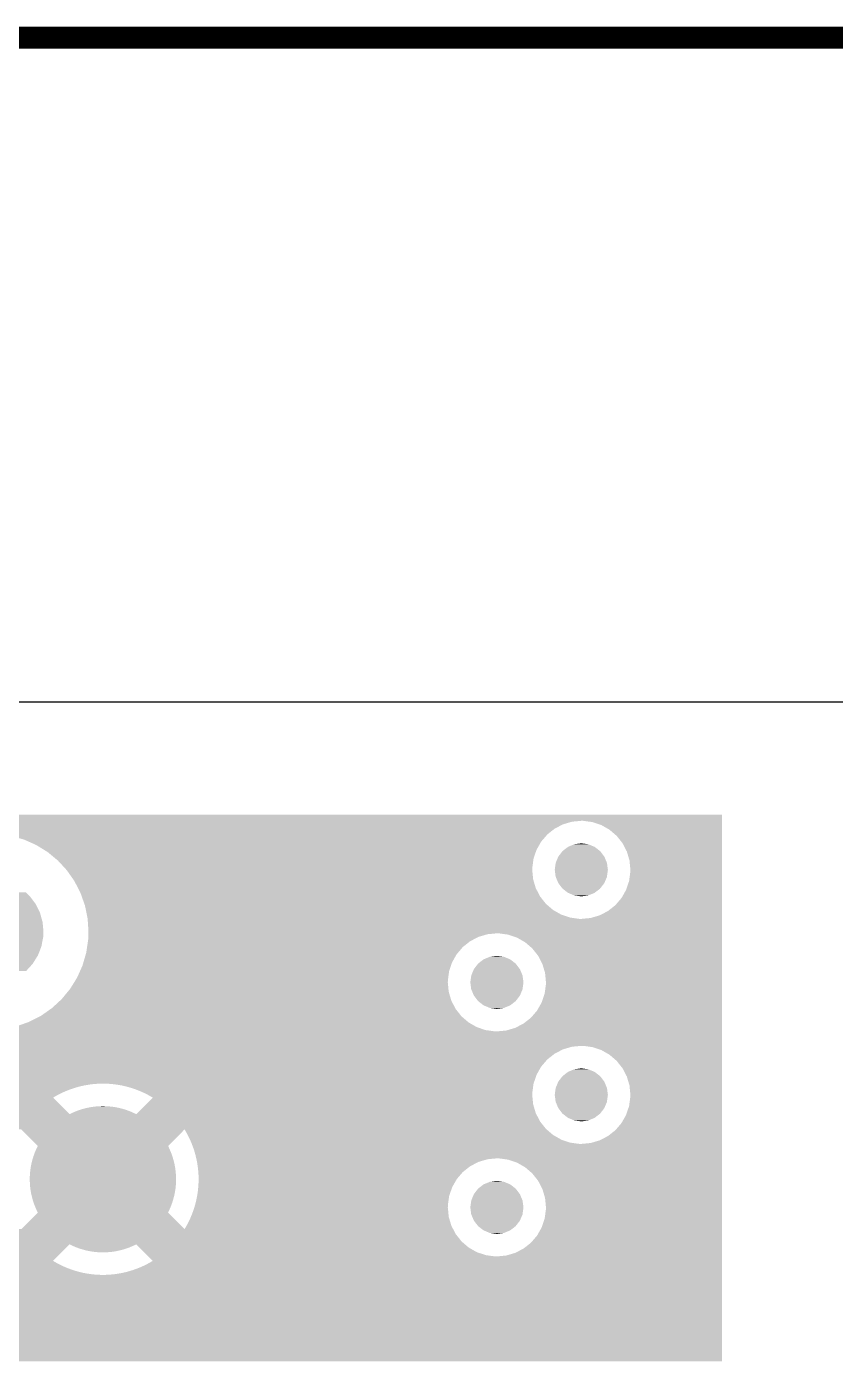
# Model space of a CAD drawing. Extents: x 295 to 953, y 10 to 290.
# Drawn here: x 764.18 to 782.42, y 255.14 to 285.25 of the extents above; entities that cross this region are included whole.
import ezdxf

# ---------------------------------------------------------------- set-up
doc = ezdxf.new("R2010")
doc.units = 0
doc.header["$LTSCALE"] = 5
doc.header["$MEASUREMENT"] = 0
doc.layers.get('0').update_dxf_attribs({"linetype": 'CONTINUOUS', "lineweight": 25})
doc.layers.add('FROMC1', color=7, linetype='CONTINUOUS')
doc.layers.add('테두리', color=3, linetype='CONTINUOUS')

# ---------------------------------------------------------------- blocks, each defined once
blk = doc.blocks.new('C')
at = {"layer": '테두리', "const_width": 0.5}
blk.add_lwpolyline([(15, 285), (15, 15), (405, 15), (405, 285), (15, 285)], dxfattribs=at)

msp = doc.modelspace()

# ---------------------------------------------------------------- linework, layer by layer
at = {"layer": 'FROMC1'}
msp.add_line((794.473, 270), (586.477, 270), dxfattribs=at)
msp.add_line((794.473, 270), (586.477, 270), dxfattribs=at)
for points in [[(728.088, 267.459), (728.088, 267.46), (779.868, 267.459), (779.867, 267.46)], [(728.159, 267.322), (728.088, 267.459), (779.868, 267.322), (779.868, 267.459)], [(728.17, 267.302), (728.159, 267.322), (776.482, 267.302), (776.693, 267.322)], [(728.19, 267.264), (728.17, 267.302), (776.353, 267.264), (776.482, 267.302)], [(728.196, 267.242), (728.19, 267.264), (776.278, 267.242), (776.353, 267.264)], [(728.225, 267.144), (728.196, 267.242), (776.09, 267.144), (776.278, 267.242)], [(728.25, 267.061), (728.225, 267.144), (775.985, 267.061), (776.09, 267.144)], [(728.252, 267.033), (728.25, 267.061), (775.95, 267.033), (775.985, 267.061)], [(776.944, 267.293), (776.734, 267.322), (779.868, 267.293), (779.868, 267.322)], [(777.145, 267.226), (776.944, 267.293), (779.868, 267.226), (779.868, 267.293)], [(777.329, 267.121), (777.145, 267.226), (779.868, 267.121), (779.868, 267.226)], [(777.49, 266.983), (777.329, 267.121), (779.868, 266.983), (779.868, 267.121)], [(763.536, 267.026), (763.358, 267.033), (775.941, 267.026), (775.95, 267.033)], [(763.623, 267.013), (763.536, 267.026), (775.924, 267.013), (775.941, 267.026)], [(763.832, 266.981), (763.623, 267.013), (775.898, 266.981), (775.924, 267.013)], [(764.12, 266.897), (763.832, 266.981), (775.826, 266.897), (775.898, 266.981)], [(764.223, 266.852), (764.12, 266.897), (775.786, 266.852), (775.826, 266.897)], [(764.394, 266.775), (764.223, 266.852), (775.743, 266.775), (775.786, 266.852)], [(764.568, 266.668), (764.394, 266.775), (775.682, 266.668), (775.743, 266.775)], [(776.394, 266.735), (776.535, 266.793), (776.99, 266.735), (776.851, 266.793)], [(776.535, 266.793), (776.538, 266.794), (776.851, 266.793), (776.843, 266.794)], [(776.538, 266.794), (776.693, 266.814), (776.843, 266.794), (776.693, 266.814)], [(777.622, 266.817), (777.49, 266.983), (779.868, 266.817), (779.868, 266.983)], [(777.72, 266.629), (777.622, 266.817), (779.868, 266.629), (779.868, 266.817)], [(764.649, 266.618), (764.568, 266.668), (775.665, 266.618), (775.682, 266.668)], [(764.831, 266.467), (764.649, 266.618), (775.614, 266.467), (775.665, 266.618)], [(764.88, 266.427), (764.831, 266.467), (775.609, 266.427), (775.614, 266.467)], [(776.115, 266.374), (776.173, 266.513), (777.27, 266.374), (777.212, 266.513)], [(776.173, 266.513), (776.175, 266.517), (777.212, 266.513), (777.209, 266.517)], [(776.175, 266.517), (776.268, 266.637), (777.209, 266.517), (777.118, 266.637)], [(776.268, 266.637), (776.27, 266.64), (777.118, 266.637), (777.114, 266.64)], [(776.27, 266.64), (776.391, 266.733), (777.114, 266.64), (776.995, 266.733)], [(776.391, 266.733), (776.394, 266.735), (776.995, 266.733), (776.99, 266.735)], [(777.78, 266.426), (777.72, 266.629), (779.868, 266.426), (779.868, 266.629)], [(765.037, 266.257), (764.88, 266.427), (775.586, 266.257), (775.609, 266.427)], [(765.075, 266.215), (765.037, 266.257), (775.585, 266.215), (775.586, 266.257)], [(765.083, 266.206), (765.075, 266.215), (775.586, 266.206), (775.585, 266.215)], [(765.225, 266.004), (765.083, 266.206), (775.605, 266.004), (775.586, 266.206)], [(776.093, 266.215), (776.114, 266.369), (777.292, 266.215), (777.272, 266.369)], [(776.113, 266.061), (776.093, 266.215), (777.271, 266.061), (777.292, 266.215)], [(776.114, 266.369), (776.115, 266.374), (777.272, 266.369), (777.27, 266.374)], [(777.771, 265.963), (777.799, 266.173), (779.868, 265.963), (779.868, 266.173)], [(777.8, 266.215), (777.78, 266.426), (779.868, 266.215), (779.868, 266.426)], [(777.799, 266.173), (777.8, 266.215), (779.868, 266.173), (779.868, 266.215)], [(765.255, 265.96), (765.225, 266.004), (775.618, 265.96), (775.605, 266.004)], [(765.337, 265.801), (765.255, 265.96), (775.665, 265.801), (775.618, 265.96)], [(776.115, 266.056), (776.113, 266.061), (777.271, 266.056), (777.271, 266.061)], [(776.173, 265.917), (776.115, 266.056), (777.212, 265.917), (777.271, 266.056)], [(776.176, 265.913), (776.173, 265.917), (777.21, 265.913), (777.212, 265.917)], [(776.267, 265.793), (776.176, 265.913), (777.117, 265.793), (777.21, 265.913)], [(777.703, 265.762), (777.771, 265.963), (779.868, 265.762), (779.868, 265.963)], [(762.403, 265.543), (762.476, 265.623), (764.306, 265.543), (764.246, 265.623)], [(762.476, 265.623), (762.552, 265.706), (764.246, 265.623), (764.156, 265.706)], [(765.392, 265.694), (765.337, 265.801), (775.721, 265.694), (775.665, 265.801)], [(765.42, 265.613), (765.392, 265.694), (775.763, 265.613), (775.721, 265.694)], [(765.479, 265.447), (765.42, 265.613), (775.895, 265.447), (775.763, 265.613)], [(776.271, 265.79), (776.267, 265.793), (777.115, 265.79), (777.117, 265.793)], [(776.39, 265.697), (776.271, 265.79), (776.994, 265.697), (777.115, 265.79)], [(776.396, 265.695), (776.39, 265.697), (776.991, 265.695), (776.994, 265.697)], [(776.534, 265.637), (776.396, 265.695), (776.85, 265.637), (776.991, 265.695)], [(776.542, 265.636), (776.534, 265.637), (776.847, 265.636), (776.85, 265.637)], [(776.693, 265.616), (776.542, 265.636), (776.693, 265.616), (776.847, 265.636)], [(777.461, 265.417), (777.599, 265.578), (779.868, 265.417), (779.868, 265.578)], [(777.599, 265.578), (777.703, 265.762), (779.868, 265.578), (779.868, 265.762)], [(762.206, 265.151), (762.245, 265.25), (764.504, 265.151), (764.476, 265.25)], [(762.245, 265.25), (762.286, 265.356), (764.476, 265.25), (764.423, 265.356)], [(762.286, 265.356), (762.343, 265.447), (764.423, 265.356), (764.378, 265.447)], [(762.343, 265.447), (762.403, 265.543), (764.378, 265.447), (764.306, 265.543)], [(765.492, 265.411), (765.479, 265.447), (775.937, 265.411), (775.895, 265.447)], [(765.513, 265.309), (765.492, 265.411), (776.056, 265.309), (775.937, 265.411)], [(765.534, 265.204), (765.513, 265.309), (776.24, 265.204), (776.056, 265.309)], [(777.107, 265.188), (777.295, 265.286), (779.868, 265.188), (779.868, 265.286)], [(777.295, 265.286), (777.461, 265.417), (779.868, 265.286), (779.868, 265.417)], [(762.164, 264.935), (762.184, 265.038), (764.546, 264.935), (764.536, 265.038)], [(762.184, 265.038), (762.206, 265.151), (764.536, 265.038), (764.504, 265.151)], [(765.548, 265.137), (765.534, 265.204), (776.441, 265.137), (776.24, 265.204)], [(765.552, 265.117), (765.548, 265.137), (776.585, 265.117), (776.441, 265.137)], [(765.553, 265.108), (765.552, 265.117), (776.651, 265.108), (776.585, 265.117)], [(765.572, 264.818), (765.553, 265.108), (779.868, 264.818), (779.868, 265.108)], [(765.553, 265.108), (765.553, 265.108), (776.693, 265.108), (776.651, 265.108)], [(776.693, 265.108), (776.903, 265.128), (779.868, 265.108), (779.868, 265.128)], [(776.903, 265.128), (777.107, 265.188), (779.868, 265.128), (779.868, 265.188)], [(762.159, 264.818), (762.164, 264.935), (764.556, 264.818), (764.546, 264.935)], [(762.169, 264.701), (762.159, 264.818), (764.551, 264.701), (764.556, 264.818)], [(762.179, 264.598), (762.169, 264.701), (764.531, 264.598), (764.551, 264.701)], [(765.565, 264.64), (765.568, 264.702), (774.254, 264.64), (774.373, 264.702)], [(765.568, 264.702), (765.57, 264.762), (774.373, 264.702), (774.577, 264.762)], [(765.57, 264.762), (765.571, 264.782), (774.577, 264.762), (774.788, 264.782)], [(765.571, 264.782), (765.572, 264.818), (779.868, 264.782), (779.868, 264.818)], [(775.039, 264.753), (774.829, 264.782), (779.868, 264.753), (779.868, 264.782)], [(775.24, 264.686), (775.039, 264.753), (779.868, 264.686), (779.868, 264.753)], [(775.424, 264.581), (775.24, 264.686), (779.868, 264.581), (779.868, 264.686)], [(762.211, 264.485), (762.179, 264.598), (764.509, 264.485), (764.531, 264.598)], [(762.239, 264.386), (762.211, 264.485), (764.471, 264.386), (764.509, 264.485)], [(762.292, 264.28), (762.239, 264.386), (764.429, 264.28), (764.471, 264.386)], [(765.521, 264.343), (765.54, 264.473), (773.909, 264.343), (774.019, 264.473)], [(765.54, 264.473), (765.56, 264.604), (774.019, 264.473), (774.185, 264.604)], [(765.56, 264.604), (765.565, 264.64), (774.185, 264.604), (774.254, 264.64)], [(775.585, 264.443), (775.424, 264.581), (779.868, 264.443), (779.868, 264.581)], [(775.717, 264.277), (775.585, 264.443), (779.868, 264.277), (779.868, 264.443)], [(762.337, 264.189), (762.292, 264.28), (764.372, 264.189), (764.429, 264.28)], [(762.409, 264.093), (762.337, 264.189), (764.312, 264.093), (764.372, 264.189)], [(762.47, 264.013), (762.409, 264.093), (764.239, 264.013), (764.312, 264.093)], [(765.38, 263.927), (765.437, 264.056), (773.709, 263.927), (773.753, 264.056)], [(765.437, 264.056), (765.458, 264.128), (773.753, 264.056), (773.777, 264.128)], [(765.458, 264.128), (765.512, 264.312), (773.777, 264.128), (773.881, 264.312)], [(765.512, 264.312), (765.521, 264.343), (773.881, 264.312), (773.909, 264.343)], [(774.27, 263.977), (774.363, 264.097), (775.304, 263.977), (775.213, 264.097)], [(774.363, 264.097), (774.365, 264.1), (775.213, 264.097), (775.209, 264.1)], [(774.365, 264.1), (774.486, 264.193), (775.209, 264.1), (775.09, 264.193)], [(774.486, 264.193), (774.489, 264.195), (775.09, 264.193), (775.085, 264.195)], [(774.489, 264.195), (774.63, 264.253), (775.085, 264.195), (774.946, 264.253)], [(774.63, 264.253), (774.633, 264.254), (774.946, 264.253), (774.938, 264.254)], [(774.633, 264.254), (774.788, 264.274), (774.938, 264.254), (774.788, 264.274)], [(775.815, 264.089), (775.717, 264.277), (779.868, 264.089), (779.868, 264.277)], [(775.875, 263.886), (775.815, 264.089), (779.868, 263.886), (779.868, 264.089)], [(762.56, 263.93), (762.47, 264.013), (764.163, 263.93), (764.239, 264.013)], [(765.275, 263.717), (765.315, 263.782), (773.681, 263.717), (773.69, 263.782)], [(765.315, 263.782), (765.38, 263.927), (773.69, 263.782), (773.709, 263.927)], [(774.188, 263.675), (774.209, 263.829), (775.387, 263.675), (775.367, 263.829)], [(774.209, 263.829), (774.21, 263.834), (775.367, 263.829), (775.365, 263.834)], [(774.21, 263.834), (774.268, 263.973), (775.365, 263.834), (775.307, 263.973)], [(774.268, 263.973), (774.27, 263.977), (775.307, 263.973), (775.304, 263.977)], [(775.895, 263.675), (775.875, 263.886), (779.868, 263.675), (779.868, 263.886)], [(764.966, 263.295), (765.105, 263.464), (773.75, 263.295), (773.7, 263.464)], [(765.105, 263.464), (765.157, 263.527), (773.7, 263.464), (773.694, 263.527)], [(765.157, 263.527), (765.249, 263.675), (773.694, 263.527), (773.68, 263.675)], [(765.249, 263.675), (765.275, 263.717), (773.68, 263.675), (773.681, 263.717)], [(774.208, 263.521), (774.188, 263.675), (775.366, 263.521), (775.387, 263.675)], [(774.21, 263.516), (774.208, 263.521), (775.366, 263.516), (775.366, 263.521)], [(774.268, 263.377), (774.21, 263.516), (775.307, 263.377), (775.366, 263.516)], [(775.866, 263.423), (775.894, 263.633), (779.868, 263.423), (779.868, 263.633)], [(775.894, 263.633), (775.895, 263.675), (779.868, 263.633), (779.868, 263.675)], [(764.746, 263.092), (764.929, 263.261), (773.848, 263.092), (773.76, 263.261)], [(764.929, 263.261), (764.966, 263.295), (773.76, 263.261), (773.75, 263.295)], [(774.271, 263.373), (774.268, 263.377), (775.305, 263.373), (775.307, 263.377)], [(774.362, 263.253), (774.271, 263.373), (775.212, 263.253), (775.305, 263.373)], [(774.366, 263.25), (774.362, 263.253), (775.21, 263.25), (775.212, 263.253)], [(774.485, 263.157), (774.366, 263.25), (775.089, 263.157), (775.21, 263.25)], [(774.491, 263.155), (774.485, 263.157), (775.086, 263.155), (775.089, 263.157)], [(774.629, 263.097), (774.491, 263.155), (774.945, 263.097), (775.086, 263.155)], [(775.694, 263.038), (775.798, 263.222), (779.868, 263.038), (779.868, 263.222)], [(775.798, 263.222), (775.866, 263.423), (779.868, 263.222), (779.868, 263.423)], [(764.233, 262.784), (764.473, 262.907), (774.134, 262.784), (773.99, 262.907)], [(764.473, 262.907), (764.5, 262.92), (773.99, 262.907), (773.979, 262.92)], [(764.5, 262.92), (764.718, 263.073), (773.979, 262.92), (773.858, 263.073)], [(764.718, 263.073), (764.746, 263.092), (773.858, 263.073), (773.848, 263.092)], [(774.637, 263.096), (774.629, 263.097), (774.942, 263.096), (774.945, 263.097)], [(774.788, 263.076), (774.637, 263.096), (774.788, 263.076), (774.942, 263.096)], [(775.39, 262.746), (775.556, 262.877), (779.868, 262.746), (779.868, 262.877)], [(775.556, 262.877), (775.694, 263.038), (779.868, 262.877), (779.868, 263.038)], [(659.345, 262.597), (659.345, 262.603), (774.536, 262.597), (774.516, 262.603)], [(659.345, 262.568), (659.345, 262.597), (774.746, 262.568), (774.536, 262.597)], [(659.345, 262.242), (659.345, 262.568), (779.868, 262.242), (779.868, 262.568)], [(659.345, 262.568), (659.345, 262.568), (774.788, 262.568), (774.746, 262.568)], [(763.358, 262.603), (763.657, 262.623), (774.516, 262.603), (774.456, 262.623)], [(763.657, 262.623), (763.855, 262.664), (774.456, 262.623), (774.335, 262.664)], [(763.855, 262.664), (763.95, 262.684), (774.335, 262.664), (774.3, 262.684)], [(763.95, 262.684), (764.192, 262.769), (774.3, 262.684), (774.151, 262.769)], [(764.192, 262.769), (764.233, 262.784), (774.151, 262.769), (774.134, 262.784)], [(774.788, 262.568), (774.998, 262.588), (779.868, 262.568), (779.868, 262.588)], [(774.998, 262.588), (775.202, 262.648), (779.868, 262.588), (779.868, 262.648)], [(775.202, 262.648), (775.39, 262.746), (779.868, 262.648), (779.868, 262.746)], [(659.345, 262.222), (659.345, 262.242), (776.482, 262.222), (776.693, 262.242)], [(776.944, 262.213), (776.734, 262.242), (779.868, 262.213), (779.868, 262.242)], [(659.345, 262.162), (659.345, 262.222), (776.278, 262.162), (776.482, 262.222)], [(659.345, 262.064), (659.345, 262.162), (776.09, 262.064), (776.278, 262.162)], [(659.345, 261.933), (659.345, 262.064), (775.924, 261.933), (776.09, 262.064)], [(777.145, 262.146), (776.944, 262.213), (779.868, 262.146), (779.868, 262.213)], [(777.329, 262.041), (777.145, 262.146), (779.868, 262.041), (779.868, 262.146)], [(777.49, 261.903), (777.329, 262.041), (779.868, 261.903), (779.868, 262.041)], [(659.345, 261.772), (659.345, 261.933), (775.786, 261.772), (775.924, 261.933)], [(659.345, 261.588), (659.345, 261.772), (775.682, 261.588), (775.786, 261.772)], [(776.27, 261.56), (776.391, 261.653), (777.114, 261.56), (776.995, 261.653)], [(776.391, 261.653), (776.394, 261.655), (776.995, 261.653), (776.99, 261.655)], [(776.394, 261.655), (776.535, 261.713), (776.99, 261.655), (776.851, 261.713)], [(776.535, 261.713), (776.538, 261.714), (776.851, 261.713), (776.843, 261.714)], [(776.538, 261.714), (776.693, 261.734), (776.843, 261.714), (776.693, 261.734)], [(777.622, 261.737), (777.49, 261.903), (779.868, 261.737), (779.868, 261.903)], [(777.72, 261.549), (777.622, 261.737), (779.868, 261.549), (779.868, 261.737)], [(659.345, 261.445), (659.345, 261.588), (775.634, 261.445), (775.682, 261.588)], [(735.596, 261.438), (735.418, 261.445), (775.631, 261.438), (775.634, 261.445)], [(735.892, 261.393), (735.596, 261.438), (775.616, 261.393), (775.631, 261.438)], [(735.908, 261.389), (735.892, 261.393), (775.615, 261.389), (775.616, 261.393)], [(735.92, 261.385), (735.908, 261.389), (765.769, 261.385), (765.863, 261.389)], [(735.947, 261.378), (735.92, 261.385), (765.676, 261.378), (765.769, 261.385)], [(735.986, 261.366), (735.947, 261.378), (765.583, 261.366), (765.676, 261.378)], [(736.04, 261.35), (735.986, 261.366), (765.49, 261.35), (765.583, 261.366)], [(736.108, 261.331), (736.04, 261.35), (765.399, 261.331), (765.49, 261.35)], [(765.956, 261.388), (765.863, 261.389), (775.615, 261.388), (775.615, 261.389)], [(765.986, 261.387), (765.956, 261.388), (775.614, 261.387), (775.615, 261.388)], [(766.05, 261.384), (765.986, 261.387), (775.614, 261.384), (775.614, 261.387)], [(766.143, 261.375), (766.05, 261.384), (775.613, 261.375), (775.614, 261.384)], [(766.236, 261.362), (766.143, 261.375), (775.611, 261.362), (775.613, 261.375)], [(766.328, 261.346), (766.236, 261.362), (775.609, 261.346), (775.611, 261.362)], [(766.419, 261.325), (766.328, 261.346), (775.606, 261.325), (775.609, 261.346)], [(776.115, 261.294), (776.173, 261.433), (777.27, 261.294), (777.212, 261.433)], [(776.173, 261.433), (776.175, 261.437), (777.212, 261.433), (777.209, 261.437)], [(776.175, 261.437), (776.268, 261.557), (777.209, 261.437), (777.118, 261.557)], [(776.268, 261.557), (776.27, 261.56), (777.118, 261.557), (777.114, 261.56)], [(777.78, 261.346), (777.72, 261.549), (779.868, 261.346), (779.868, 261.549)], [(777.8, 261.135), (777.78, 261.346), (779.868, 261.135), (779.868, 261.346)], [(736.18, 261.309), (736.108, 261.331), (765.318, 261.309), (765.399, 261.331)], [(736.186, 261.307), (736.18, 261.309), (765.308, 261.307), (765.318, 261.309)], [(736.247, 261.279), (736.186, 261.307), (765.219, 261.279), (765.308, 261.307)], [(736.318, 261.248), (736.247, 261.279), (765.13, 261.248), (765.219, 261.279)], [(736.397, 261.213), (736.318, 261.248), (765.044, 261.213), (765.13, 261.248)], [(736.454, 261.187), (736.397, 261.213), (764.988, 261.187), (765.044, 261.213)], [(736.476, 261.174), (736.454, 261.187), (764.958, 261.174), (764.988, 261.187)], [(736.544, 261.131), (736.476, 261.174), (764.875, 261.131), (764.958, 261.174)], [(736.619, 261.085), (736.544, 261.131), (764.793, 261.085), (764.875, 261.131)], [(736.639, 261.073), (736.619, 261.085), (764.773, 261.073), (764.793, 261.085)], [(736.709, 261.03), (736.639, 261.073), (764.816, 261.03), (764.773, 261.073)], [(766.51, 261.3), (766.419, 261.325), (775.602, 261.3), (775.606, 261.325)], [(766.599, 261.272), (766.51, 261.3), (775.599, 261.272), (775.602, 261.3)], [(766.687, 261.239), (766.599, 261.272), (775.594, 261.239), (775.599, 261.272)], [(766.773, 261.203), (766.687, 261.239), (775.589, 261.203), (775.594, 261.239)], [(766.83, 261.177), (766.773, 261.203), (775.586, 261.177), (775.589, 261.203)], [(766.858, 261.164), (766.83, 261.177), (775.586, 261.164), (775.586, 261.177)], [(766.913, 261.135), (766.858, 261.164), (775.585, 261.135), (775.586, 261.164)], [(766.873, 260.924), (767.022, 261.073), (775.605, 260.924), (775.591, 261.073)], [(766.941, 261.12), (766.913, 261.135), (775.587, 261.12), (775.585, 261.135)], [(767.022, 261.073), (766.941, 261.12), (775.591, 261.073), (775.587, 261.12)], [(776.093, 261.135), (776.114, 261.289), (777.292, 261.135), (777.272, 261.289)], [(776.113, 260.981), (776.093, 261.135), (777.271, 260.981), (777.292, 261.135)], [(776.114, 261.289), (776.115, 261.294), (777.272, 261.289), (777.27, 261.294)], [(777.771, 260.883), (777.799, 261.093), (779.868, 260.883), (779.868, 261.093)], [(777.799, 261.093), (777.8, 261.135), (779.868, 261.093), (779.868, 261.135)], [(736.94, 260.839), (736.709, 261.03), (765.007, 260.839), (764.816, 261.03)], [(737.068, 260.7), (736.94, 260.839), (765.146, 260.7), (765.007, 260.839)], [(765.146, 260.7), (765.22, 260.735), (766.649, 260.7), (766.575, 260.735)], [(765.22, 260.735), (765.224, 260.737), (766.575, 260.735), (766.571, 260.737)], [(765.224, 260.737), (765.296, 260.767), (766.571, 260.737), (766.5, 260.767)], [(765.296, 260.767), (765.299, 260.769), (766.5, 260.767), (766.496, 260.769)], [(765.299, 260.769), (765.373, 260.795), (766.496, 260.769), (766.423, 260.795)], [(765.373, 260.795), (765.376, 260.797), (766.423, 260.795), (766.418, 260.797)], [(765.376, 260.797), (765.451, 260.819), (766.418, 260.797), (766.345, 260.819)], [(765.451, 260.819), (765.455, 260.82), (766.345, 260.819), (766.34, 260.82)], [(765.455, 260.82), (765.53, 260.84), (766.34, 260.82), (766.265, 260.84)], [(765.53, 260.84), (765.534, 260.84), (766.265, 260.84), (766.261, 260.84)], [(765.534, 260.84), (765.611, 260.856), (766.261, 260.84), (766.185, 260.856)], [(765.611, 260.856), (765.614, 260.857), (766.185, 260.856), (766.18, 260.857)], [(765.614, 260.857), (765.692, 260.868), (766.18, 260.857), (766.104, 260.868)], [(765.692, 260.868), (765.695, 260.869), (766.104, 260.868), (766.099, 260.869)], [(765.695, 260.869), (765.774, 260.876), (766.099, 260.869), (766.022, 260.876)], [(765.774, 260.876), (765.777, 260.877), (766.022, 260.876), (766.016, 260.877)], [(765.777, 260.877), (765.857, 260.88), (766.016, 260.877), (765.941, 260.88)], [(765.857, 260.88), (765.859, 260.881), (765.941, 260.88), (765.859, 260.881)], [(766.67, 260.721), (766.873, 260.924), (775.665, 260.721), (775.605, 260.924)], [(776.115, 260.976), (776.113, 260.981), (777.271, 260.976), (777.271, 260.981)], [(776.173, 260.837), (776.115, 260.976), (777.212, 260.837), (777.271, 260.976)], [(776.176, 260.833), (776.173, 260.837), (777.21, 260.833), (777.212, 260.837)], [(776.267, 260.713), (776.176, 260.833), (777.117, 260.713), (777.21, 260.833)], [(777.703, 260.682), (777.771, 260.883), (779.868, 260.682), (779.868, 260.883)], [(737.1, 260.665), (737.068, 260.7), (775.695, 260.665), (775.676, 260.7)], [(745.617, 260.664), (745.56, 260.665), (775.695, 260.664), (775.695, 260.665)], [(745.674, 260.659), (745.617, 260.664), (775.697, 260.659), (775.695, 260.664)], [(745.73, 260.65), (745.674, 260.659), (775.702, 260.65), (775.697, 260.659)], [(745.786, 260.638), (745.73, 260.65), (775.709, 260.638), (775.702, 260.65)], [(745.84, 260.621), (745.786, 260.638), (775.717, 260.621), (775.709, 260.638)], [(745.893, 260.6), (745.84, 260.621), (775.728, 260.6), (775.717, 260.621)], [(745.945, 260.576), (745.893, 260.6), (775.741, 260.576), (775.728, 260.6)], [(745.898, 260.372), (746.042, 260.516), (775.891, 260.372), (775.776, 260.516)], [(745.995, 260.548), (745.945, 260.576), (775.755, 260.548), (775.741, 260.576)], [(746.017, 260.533), (745.995, 260.548), (775.763, 260.533), (775.755, 260.548)], [(746.042, 260.516), (746.017, 260.533), (775.776, 260.516), (775.763, 260.533)], [(766.649, 260.7), (766.67, 260.721), (775.676, 260.7), (775.665, 260.721)], [(776.271, 260.71), (776.267, 260.713), (777.115, 260.71), (777.117, 260.713)], [(776.39, 260.617), (776.271, 260.71), (776.994, 260.617), (777.115, 260.71)], [(776.396, 260.615), (776.39, 260.617), (776.991, 260.615), (776.994, 260.617)], [(776.534, 260.557), (776.396, 260.615), (776.85, 260.557), (776.991, 260.615)], [(776.542, 260.556), (776.534, 260.557), (776.847, 260.556), (776.85, 260.557)], [(776.693, 260.536), (776.542, 260.556), (776.693, 260.536), (776.847, 260.556)], [(777.461, 260.337), (777.599, 260.498), (779.868, 260.337), (779.868, 260.498)], [(777.599, 260.498), (777.703, 260.682), (779.868, 260.498), (779.868, 260.682)], [(737.318, 260.367), (737.315, 260.372), (775.895, 260.367), (775.891, 260.372)], [(737.324, 260.355), (737.318, 260.367), (775.909, 260.355), (775.895, 260.367)], [(764.428, 259.982), (764.055, 260.355), (767.368, 259.982), (767.74, 260.355)], [(767.77, 260.304), (767.74, 260.355), (775.968, 260.304), (775.909, 260.355)], [(767.811, 260.229), (767.77, 260.304), (776.056, 260.229), (775.968, 260.304)], [(767.815, 260.222), (767.811, 260.229), (776.069, 260.222), (776.056, 260.229)], [(767.857, 260.138), (767.815, 260.222), (776.217, 260.138), (776.069, 260.222)], [(767.862, 260.124), (767.857, 260.138), (776.24, 260.124), (776.217, 260.138)], [(777.107, 260.108), (777.295, 260.206), (779.868, 260.108), (779.868, 260.206)], [(777.295, 260.206), (777.461, 260.337), (779.868, 260.206), (779.868, 260.337)], [(764.346, 259.792), (764.36, 259.832), (767.45, 259.792), (767.434, 259.832)], [(764.36, 259.832), (764.375, 259.868), (767.434, 259.832), (767.42, 259.868)], [(764.375, 259.868), (764.392, 259.908), (767.42, 259.868), (767.402, 259.908)], [(764.392, 259.908), (764.409, 259.943), (767.402, 259.908), (767.387, 259.943)], [(764.409, 259.943), (764.428, 259.982), (767.387, 259.943), (767.368, 259.982)], [(767.892, 260.057), (767.862, 260.124), (776.441, 260.057), (776.24, 260.124)], [(767.894, 260.052), (767.892, 260.057), (776.476, 260.052), (776.441, 260.057)], [(767.903, 260.028), (767.894, 260.052), (776.651, 260.028), (776.476, 260.052)], [(767.928, 259.964), (767.903, 260.028), (779.868, 259.964), (779.868, 260.028)], [(767.903, 260.028), (767.903, 260.028), (776.693, 260.028), (776.651, 260.028)], [(767.958, 259.876), (767.928, 259.964), (779.868, 259.876), (779.868, 259.964)], [(767.984, 259.786), (767.958, 259.876), (779.868, 259.786), (779.868, 259.876)], [(776.693, 260.028), (776.903, 260.048), (779.868, 260.028), (779.868, 260.048)], [(776.903, 260.048), (777.107, 260.108), (779.868, 260.048), (779.868, 260.108)], [(764.272, 259.517), (764.279, 259.556), (767.523, 259.517), (767.516, 259.556)], [(764.279, 259.556), (764.288, 259.598), (767.516, 259.556), (767.507, 259.598)], [(764.288, 259.598), (764.298, 259.635), (767.507, 259.598), (767.498, 259.635)], [(764.298, 259.635), (764.308, 259.677), (767.498, 259.635), (767.486, 259.677)], [(764.308, 259.677), (764.32, 259.714), (767.486, 259.677), (767.476, 259.714)], [(764.32, 259.714), (764.332, 259.755), (767.476, 259.714), (767.462, 259.755)], [(764.332, 259.755), (764.346, 259.792), (767.462, 259.755), (767.45, 259.792)], [(768.004, 259.702), (767.984, 259.786), (779.868, 259.702), (779.868, 259.786)], [(768.006, 259.695), (768.004, 259.702), (774.707, 259.695), (774.788, 259.702)], [(768.008, 259.682), (768.006, 259.695), (774.577, 259.682), (774.707, 259.695)], [(768.02, 259.622), (768.008, 259.682), (774.373, 259.622), (774.577, 259.682)], [(768.024, 259.603), (768.02, 259.622), (774.336, 259.603), (774.373, 259.622)], [(768.036, 259.524), (768.024, 259.603), (774.185, 259.524), (774.336, 259.603)], [(775.039, 259.673), (774.829, 259.702), (779.868, 259.673), (779.868, 259.702)], [(775.24, 259.606), (775.039, 259.673), (779.868, 259.606), (779.868, 259.673)], [(775.424, 259.501), (775.24, 259.606), (779.868, 259.501), (779.868, 259.606)], [(764.247, 259.273), (764.249, 259.312), (767.547, 259.273), (767.547, 259.312)], [(764.247, 259.23), (764.247, 259.273), (767.549, 259.23), (767.547, 259.273)], [(764.248, 259.187), (764.247, 259.23), (767.548, 259.187), (767.549, 259.23)], [(764.249, 259.312), (764.251, 259.355), (767.547, 259.312), (767.543, 259.355)], [(764.251, 259.355), (764.255, 259.394), (767.543, 259.355), (767.54, 259.394)], [(764.255, 259.394), (764.26, 259.436), (767.54, 259.394), (767.535, 259.436)], [(764.26, 259.436), (764.265, 259.475), (767.535, 259.436), (767.53, 259.475)], [(764.265, 259.475), (764.272, 259.517), (767.53, 259.475), (767.523, 259.517)], [(768.038, 259.51), (768.036, 259.524), (774.167, 259.51), (774.185, 259.524)], [(768.048, 259.417), (768.038, 259.51), (774.05, 259.417), (774.167, 259.51)], [(768.05, 259.393), (768.048, 259.417), (774.019, 259.393), (774.05, 259.417)], [(768.055, 259.324), (768.05, 259.393), (773.96, 259.324), (774.019, 259.393)], [(768.057, 259.232), (768.055, 259.324), (773.881, 259.232), (773.96, 259.324)], [(768.056, 259.171), (768.057, 259.23), (773.847, 259.171), (773.88, 259.23)], [(768.057, 259.23), (768.057, 259.232), (773.88, 259.23), (773.881, 259.232)], [(775.585, 259.363), (775.424, 259.501), (779.868, 259.363), (779.868, 259.501)], [(775.717, 259.197), (775.585, 259.363), (779.868, 259.197), (779.868, 259.363)], [(764.249, 259.148), (764.248, 259.187), (767.546, 259.148), (767.548, 259.187)], [(764.252, 259.105), (764.249, 259.148), (767.544, 259.105), (767.546, 259.148)], [(764.255, 259.066), (764.252, 259.105), (767.54, 259.066), (767.544, 259.105)], [(764.26, 259.024), (764.255, 259.066), (767.536, 259.024), (767.54, 259.066)], [(764.265, 258.985), (764.26, 259.024), (767.53, 258.985), (767.536, 259.024)], [(764.272, 258.943), (764.265, 258.985), (767.523, 258.943), (767.53, 258.985)], [(764.279, 258.904), (764.272, 258.943), (767.516, 258.904), (767.523, 258.943)], [(768.03, 258.892), (768.043, 258.984), (773.724, 258.892), (773.756, 258.984)], [(768.043, 258.984), (768.048, 259.048), (773.756, 258.984), (773.777, 259.048)], [(768.048, 259.048), (768.051, 259.078), (773.777, 259.048), (773.794, 259.078)], [(768.051, 259.078), (768.056, 259.171), (773.794, 259.078), (773.847, 259.171)], [(774.27, 258.897), (774.363, 259.017), (775.304, 258.897), (775.213, 259.017)], [(774.363, 259.017), (774.365, 259.02), (775.213, 259.017), (775.209, 259.02)], [(774.365, 259.02), (774.486, 259.113), (775.209, 259.02), (775.09, 259.113)], [(774.486, 259.113), (774.489, 259.115), (775.09, 259.113), (775.085, 259.115)], [(774.489, 259.115), (774.63, 259.173), (775.085, 259.115), (774.946, 259.173)], [(774.63, 259.173), (774.633, 259.174), (774.946, 259.173), (774.938, 259.174)], [(774.633, 259.174), (774.788, 259.194), (774.938, 259.174), (774.788, 259.194)], [(775.815, 259.009), (775.717, 259.197), (779.868, 259.009), (779.868, 259.197)], [(775.875, 258.806), (775.815, 259.009), (779.868, 258.806), (779.868, 259.009)], [(764.289, 258.862), (764.279, 258.904), (767.507, 258.862), (767.516, 258.904)], [(764.297, 258.825), (764.289, 258.862), (767.497, 258.825), (767.507, 258.862)], [(764.309, 258.783), (764.297, 258.825), (767.487, 258.783), (767.497, 258.825)], [(764.319, 258.746), (764.309, 258.783), (767.475, 258.746), (767.487, 258.783)], [(764.333, 258.705), (764.319, 258.746), (767.463, 258.705), (767.475, 258.746)], [(764.345, 258.668), (764.333, 258.705), (767.449, 258.668), (767.463, 258.705)], [(764.361, 258.628), (764.345, 258.668), (767.435, 258.628), (767.449, 258.668)], [(764.375, 258.592), (764.361, 258.628), (767.42, 258.592), (767.435, 258.628)], [(767.968, 258.618), (767.973, 258.637), (773.681, 258.618), (773.681, 258.637)], [(767.973, 258.637), (767.993, 258.708), (773.681, 258.637), (773.69, 258.708)], [(767.993, 258.708), (768.013, 258.799), (773.69, 258.708), (773.703, 258.799)], [(768.013, 258.799), (768.022, 258.847), (773.703, 258.799), (773.709, 258.847)], [(768.022, 258.847), (768.03, 258.892), (773.709, 258.847), (773.724, 258.892)], [(774.188, 258.595), (774.209, 258.749), (775.387, 258.595), (775.367, 258.749)], [(774.209, 258.749), (774.21, 258.754), (775.367, 258.749), (775.365, 258.754)], [(774.21, 258.754), (774.268, 258.893), (775.365, 258.754), (775.307, 258.893)], [(774.268, 258.893), (774.27, 258.897), (775.307, 258.893), (775.304, 258.897)], [(775.895, 258.595), (775.875, 258.806), (779.868, 258.595), (779.868, 258.806)], [(764.055, 258.105), (764.428, 258.478), (767.741, 258.105), (767.368, 258.478)], [(764.393, 258.552), (764.375, 258.592), (767.403, 258.552), (767.42, 258.592)], [(764.408, 258.517), (764.393, 258.552), (767.386, 258.517), (767.403, 258.552)], [(764.428, 258.478), (764.408, 258.517), (767.368, 258.478), (767.386, 258.517)], [(767.831, 258.269), (767.871, 258.354), (773.734, 258.269), (773.709, 258.354)], [(767.871, 258.354), (767.883, 258.384), (773.709, 258.354), (773.7, 258.384)], [(767.883, 258.384), (767.907, 258.441), (773.7, 258.384), (773.695, 258.441)], [(767.907, 258.441), (767.939, 258.528), (773.695, 258.441), (773.687, 258.528)], [(767.939, 258.528), (767.961, 258.595), (773.687, 258.528), (773.68, 258.595)], [(767.961, 258.595), (767.968, 258.618), (773.68, 258.595), (773.681, 258.618)], [(774.208, 258.441), (774.188, 258.595), (775.366, 258.441), (775.387, 258.595)], [(774.21, 258.436), (774.208, 258.441), (775.366, 258.436), (775.366, 258.441)], [(774.268, 258.297), (774.21, 258.436), (775.307, 258.297), (775.366, 258.436)], [(775.798, 258.142), (775.866, 258.343), (779.868, 258.142), (779.868, 258.343)], [(775.866, 258.343), (775.894, 258.553), (779.868, 258.343), (779.868, 258.553)], [(775.894, 258.553), (775.895, 258.595), (779.868, 258.553), (779.868, 258.595)], [(737.251, 257.993), (737.32, 258.105), (773.858, 257.993), (773.8, 258.105)], [(767.741, 258.105), (767.784, 258.181), (773.8, 258.105), (773.76, 258.181)], [(767.784, 258.181), (767.788, 258.186), (773.76, 258.181), (773.759, 258.186)], [(767.788, 258.186), (767.831, 258.269), (773.759, 258.186), (773.734, 258.269)], [(774.271, 258.293), (774.268, 258.297), (775.305, 258.293), (775.307, 258.297)], [(774.362, 258.173), (774.271, 258.293), (775.212, 258.173), (775.305, 258.293)], [(774.366, 258.17), (774.362, 258.173), (775.21, 258.17), (775.212, 258.173)], [(774.485, 258.077), (774.366, 258.17), (775.089, 258.077), (775.21, 258.17)], [(774.491, 258.075), (774.485, 258.077), (775.086, 258.075), (775.089, 258.077)], [(774.629, 258.017), (774.491, 258.075), (774.945, 258.017), (775.086, 258.075)], [(775.694, 257.958), (775.798, 258.142), (779.868, 257.958), (779.868, 258.142)], [(737.026, 257.707), (737.069, 257.76), (765.093, 257.707), (765.146, 257.76)], [(737.069, 257.76), (737.125, 257.827), (774.068, 257.76), (773.99, 257.827)], [(737.125, 257.827), (737.217, 257.939), (773.99, 257.827), (773.901, 257.939)], [(737.217, 257.939), (737.251, 257.993), (773.901, 257.939), (773.858, 257.993)], [(765.22, 257.725), (765.146, 257.76), (766.575, 257.725), (766.649, 257.76)], [(765.224, 257.723), (765.22, 257.725), (766.571, 257.723), (766.575, 257.725)], [(765.295, 257.693), (765.224, 257.723), (766.5, 257.693), (766.571, 257.723)], [(766.72, 257.689), (766.649, 257.76), (774.151, 257.689), (774.068, 257.76)], [(774.637, 258.016), (774.629, 258.017), (774.942, 258.016), (774.945, 258.017)], [(774.788, 257.996), (774.637, 258.016), (774.788, 257.996), (774.942, 258.016)], [(775.39, 257.666), (775.556, 257.797), (779.868, 257.666), (779.868, 257.797)], [(775.556, 257.797), (775.694, 257.958), (779.868, 257.797), (779.868, 257.958)], [(736.638, 257.387), (736.806, 257.504), (764.773, 257.387), (764.89, 257.504)], [(736.806, 257.504), (737.026, 257.707), (764.89, 257.504), (765.093, 257.707)], [(765.3, 257.691), (765.295, 257.693), (766.496, 257.691), (766.5, 257.693)], [(765.372, 257.665), (765.3, 257.691), (766.423, 257.665), (766.496, 257.691)], [(765.377, 257.663), (765.372, 257.665), (766.419, 257.663), (766.423, 257.665)], [(765.451, 257.641), (765.377, 257.663), (766.344, 257.641), (766.419, 257.663)], [(765.455, 257.64), (765.451, 257.641), (766.34, 257.64), (766.344, 257.641)], [(765.53, 257.62), (765.455, 257.64), (766.265, 257.62), (766.34, 257.64)], [(765.535, 257.62), (765.53, 257.62), (766.261, 257.62), (766.265, 257.62)], [(765.61, 257.604), (765.535, 257.62), (766.184, 257.604), (766.261, 257.62)], [(765.615, 257.603), (765.61, 257.604), (766.181, 257.603), (766.184, 257.604)], [(765.691, 257.592), (765.615, 257.603), (766.103, 257.592), (766.181, 257.603)], [(765.696, 257.591), (765.691, 257.592), (766.1, 257.591), (766.103, 257.592)], [(765.773, 257.584), (765.696, 257.591), (766.021, 257.584), (766.1, 257.591)], [(765.779, 257.583), (765.773, 257.584), (766.018, 257.583), (766.021, 257.584)], [(765.854, 257.58), (765.779, 257.583), (765.939, 257.58), (766.018, 257.583)], [(765.936, 257.579), (765.854, 257.58), (765.936, 257.579), (765.939, 257.58)], [(766.825, 257.584), (766.72, 257.689), (774.335, 257.584), (774.151, 257.689)], [(766.893, 257.517), (766.825, 257.584), (774.536, 257.517), (774.335, 257.584)], [(766.921, 257.488), (766.893, 257.517), (774.746, 257.488), (774.536, 257.517)], [(766.922, 257.488), (766.921, 257.488), (774.788, 257.488), (774.746, 257.488)], [(767.022, 257.387), (766.922, 257.488), (779.868, 257.387), (779.868, 257.488)], [(774.788, 257.488), (774.998, 257.508), (779.868, 257.488), (779.868, 257.508)], [(774.998, 257.508), (775.202, 257.568), (779.868, 257.508), (779.868, 257.568)], [(775.202, 257.568), (775.39, 257.666), (779.868, 257.568), (779.868, 257.666)], [(736.063, 257.114), (736.121, 257.135), (765.467, 257.114), (765.376, 257.135)], [(736.121, 257.135), (736.191, 257.16), (765.376, 257.135), (765.285, 257.16)], [(736.191, 257.16), (736.272, 257.188), (765.285, 257.16), (765.196, 257.188)], [(736.272, 257.188), (736.293, 257.196), (765.196, 257.188), (765.176, 257.196)], [(736.293, 257.196), (736.342, 257.221), (765.176, 257.196), (765.108, 257.221)], [(736.342, 257.221), (736.412, 257.257), (765.108, 257.221), (765.022, 257.257)], [(736.412, 257.257), (736.49, 257.296), (765.022, 257.257), (764.937, 257.296)], [(736.49, 257.296), (736.56, 257.332), (764.937, 257.296), (764.868, 257.332)], [(736.56, 257.332), (736.571, 257.34), (764.868, 257.332), (764.854, 257.34)], [(736.571, 257.34), (736.638, 257.387), (764.854, 257.34), (764.773, 257.387)], [(766.305, 257.11), (766.396, 257.129), (779.868, 257.11), (779.868, 257.129)], [(766.396, 257.129), (766.487, 257.153), (779.868, 257.129), (779.868, 257.153)], [(766.487, 257.153), (766.576, 257.181), (779.868, 257.153), (779.868, 257.181)], [(766.576, 257.181), (766.665, 257.212), (779.868, 257.181), (779.868, 257.212)], [(766.665, 257.212), (766.751, 257.247), (779.868, 257.212), (779.868, 257.247)], [(766.751, 257.247), (766.837, 257.286), (779.868, 257.247), (779.868, 257.286)], [(766.837, 257.286), (766.92, 257.329), (779.868, 257.286), (779.868, 257.329)], [(766.92, 257.329), (767.002, 257.375), (779.868, 257.329), (779.868, 257.375)], [(767.002, 257.375), (767.022, 257.387), (779.868, 257.375), (779.868, 257.387)], [(659.345, 255.585), (659.345, 257.015), (779.868, 255.585), (779.868, 257.015)], [(735.418, 257.015), (735.717, 257.035), (779.868, 257.015), (779.868, 257.035)], [(735.717, 257.035), (735.891, 257.071), (779.868, 257.035), (779.868, 257.071)], [(735.891, 257.071), (735.893, 257.072), (765.932, 257.071), (765.839, 257.072)], [(735.893, 257.072), (735.916, 257.076), (765.839, 257.072), (765.745, 257.076)], [(735.916, 257.076), (735.957, 257.085), (765.745, 257.076), (765.652, 257.085)], [(735.957, 257.085), (736.01, 257.096), (765.652, 257.085), (765.572, 257.096)], [(736.01, 257.096), (736.015, 257.098), (765.572, 257.096), (765.559, 257.098)], [(736.015, 257.098), (736.063, 257.114), (765.559, 257.098), (765.467, 257.114)], [(765.932, 257.071), (766.026, 257.075), (779.868, 257.071), (779.868, 257.075)], [(766.026, 257.075), (766.119, 257.082), (779.868, 257.075), (779.868, 257.082)], [(766.119, 257.082), (766.212, 257.094), (779.868, 257.082), (779.868, 257.094)], [(766.212, 257.094), (766.305, 257.11), (779.868, 257.094), (779.868, 257.11)], [(663.702, 255.584), (663.645, 255.585), (779.868, 255.584), (779.868, 255.585)], [(663.759, 255.579), (663.702, 255.584), (779.868, 255.579), (779.868, 255.584)], [(663.815, 255.57), (663.759, 255.579), (779.868, 255.57), (779.868, 255.579)], [(663.871, 255.558), (663.815, 255.57), (779.868, 255.558), (779.868, 255.57)], [(663.925, 255.541), (663.871, 255.558), (779.868, 255.541), (779.868, 255.558)], [(663.978, 255.52), (663.925, 255.541), (779.868, 255.52), (779.868, 255.541)], [(664.03, 255.496), (663.978, 255.52), (779.868, 255.496), (779.868, 255.52)], [(663.983, 255.292), (664.127, 255.436), (779.868, 255.292), (779.868, 255.436)], [(664.08, 255.468), (664.03, 255.496), (779.868, 255.468), (779.868, 255.496)], [(664.127, 255.436), (664.08, 255.468), (779.868, 255.436), (779.868, 255.468)], [(659.345, 255.25), (659.345, 255.292), (779.868, 255.25), (779.868, 255.292)], [(664.336, 255.217), (664.314, 255.25), (779.868, 255.217), (779.868, 255.25)], [(664.365, 255.168), (664.336, 255.217), (779.868, 255.168), (779.868, 255.217)], [(664.391, 255.117), (664.365, 255.168), (779.868, 255.117), (779.868, 255.168)]]:
    msp.add_solid(points, dxfattribs=at)

# ---------------------------------------------------------------- block references
msp.add_blockref('C', (476.978, 0))

doc.saveas('drawing.dxf')
